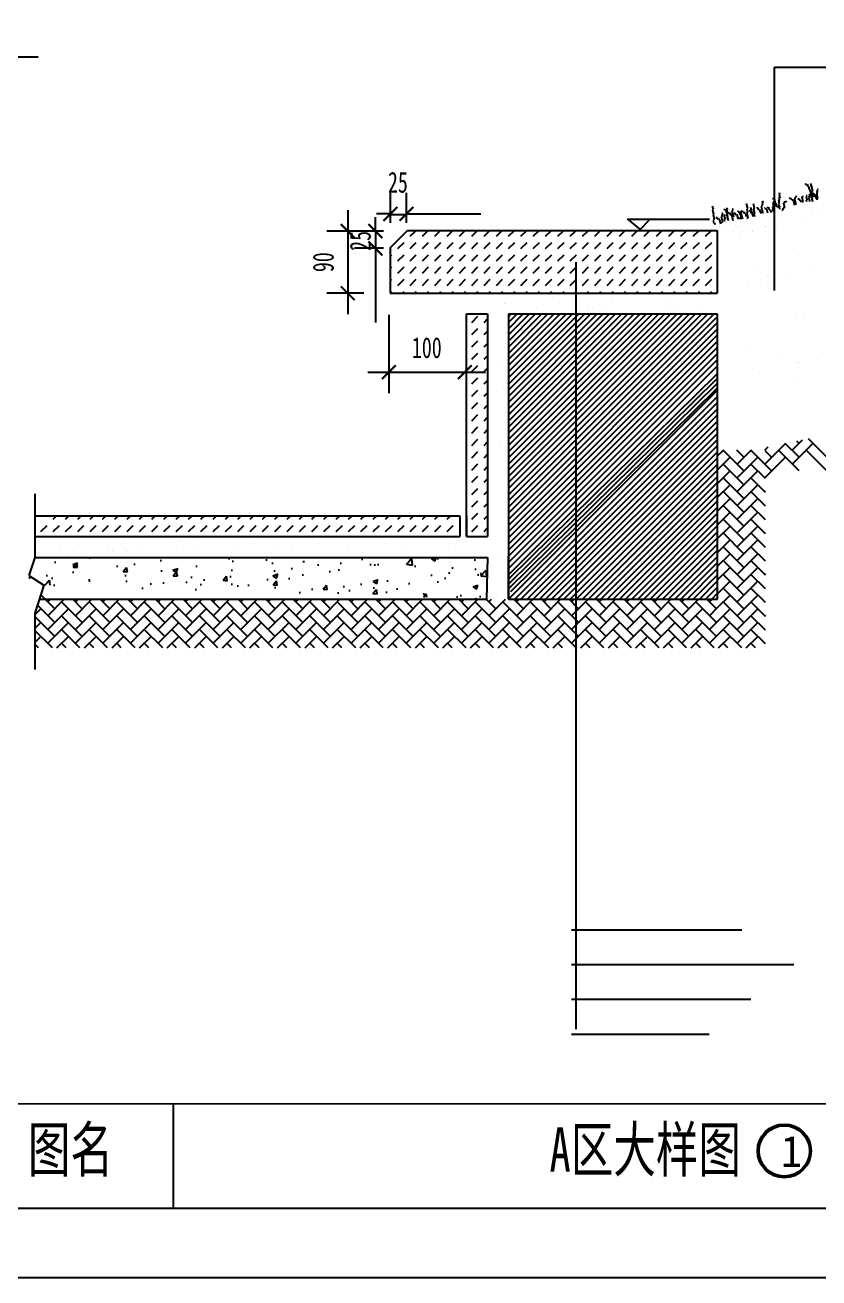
# Model space of a CAD drawing. Extents: x -1292 to 2908, y -1090 to 1828.
# Drawn here: x 720 to 1860, y -1090 to 710 of the extents above; entities that cross this region are included whole.
import ezdxf

# ---------------------------------------------------------------- set-up
doc = ezdxf.new("R2010")
doc.units = 0
doc.header["$MEASUREMENT"] = 0
doc.layers.get('0').update_dxf_attribs({"linetype": 'CONTINUOUS'})
doc.layers.get('DEFPOINTS').update_dxf_attribs({"linetype": 'CONTINUOUS'})
for name, color, linetype in [('STAIR', 140, 'CONTINUOUS'), ('TEXT', 41, 'CONTINUOUS'), ('TK', 1, 'CONTINUOUS'), ('TREE', 3, 'CONTINUOUS')]:
    doc.layers.add(name, color=color, linetype=linetype)
doc.styles.add('HZ', font='simplex.shx', dxfattribs={"width": 0.7, "bigfont": 'hztxt.shx'})
doc.styles.get("Standard").update_dxf_attribs({"font": 'simsun.ttf'})
doc.styles.add('STYLE1', font='simsun.ttf', dxfattribs={"width": 0.7})
doc.styles.add('XREF1$0$STYLE3', font='simsun.ttf', dxfattribs={"width": 0.7})
doc.dimstyles.new('STANDARD-1', dxfattribs={"dimscale": 0, "dimtxt": 450, "dimasz": 300, "dimexe": 300, "dimexo": 300, "dimgap": 200, "dimtad": 1, "dimdec": 0, "dimzin": 0, "dimtxsty": 'HZ', "dimcen": 300, "dimdle": 300, "dimclrd": 40, "dimclre": 40, "dimclrt": 41, "dimazin": 3, "dimtfac": 1, "dimtdec": 0, "dimtofl": 0, "dimtmove": 0, "dimatfit": 3, "dimtvp": 1.5, "dimtolj": 1, "dimtzin": 0})

# ---------------------------------------------------------------- blocks, each defined once
blk = doc.blocks.new('_ARCHTICK')
at = {"color": 0, "linetype": 'BYBLOCK', "const_width": 0.15}
blk.add_lwpolyline([(-0.5, -0.5), (0.5, 0.5)], dxfattribs=at)
blk = doc.blocks.new('*D0')
at = {"color": 40, "linetype": 'BYBLOCK'}
for p, q in [((1183.2, 444), (1183.2, 294.6)), ((1206.2, 414), (1153.2, 414)), ((1206.2, 324.6), (1153.2, 324.6))]:
    blk.add_line(p, q, dxfattribs=at)
at = {"layer": 'DEFPOINTS', "color": 0, "linetype": 'BYBLOCK'}
for p in [(1236.2, 414), (1183.2, 324.6), (1236.2, 324.6)]:
    blk.add_point(p, dxfattribs=at)
at = {"color": 40, "linetype": 'BYBLOCK', "xscale": 20, "yscale": 20, "zscale": 20}
for p, rotation in [((1183.2, 414), 90), ((1183.2, 324.6), 270)]:
    blk.add_blockref('_ARCHTICK', p, dxfattribs=dict(at, rotation=rotation))
at = {"color": 41, "linetype": 'BYBLOCK', "insert": (1148.2, 369.3), "char_height": 30, "attachment_point": 5, "rotation": 90, "style": 'XREF1$0$STYLE3'}
blk.add_mtext('\\A1;90', dxfattribs=at)

msp = doc.modelspace()

# ---------------------------------------------------------------- hatches: boundary and pattern name
at = {"layer": 'STAIR'}
h = msp.add_hatch(dxfattribs=at)
h.set_pattern_fill('DASH', color=256, scale=100, angle=45, style=0)
h.paths.add_polyline_path([(1243.9, 390), (1268.9, 415), (1713.9, 415), (1713.9, 325), (1243.9, 325)])
at = {"layer": 'TEXT', "linetype": 'CONTINUOUS'}
h = msp.add_hatch(dxfattribs=at)
h.set_pattern_fill('AR-CONC', color=256, scale=10, style=0)
edge = h.paths.add_edge_path()
edge.add_line((740.2, -115), (1382.5, -115))
edge.add_line((746.6, -94.7), (733.9, -135))
edge.add_line((725.3, -80.9), (746.6, -94.7))
edge.add_line((733.9, -55), (725.3, -80.9))
edge.add_line((733.9, -55), (1383.9, -55))
edge.add_line((1383.9, -55), (1382.5, -115))
at = {"layer": 'TK', "linetype": 'CONTINUOUS'}
h = msp.add_hatch(color=256, dxfattribs=at)
edge = h.paths.add_edge_path(flags=16)
edge.add_arc((1810.1, -907.6), 36.2, 0, 360)
edge = h.paths.add_edge_path()
edge.add_arc((1810.1, -907.6), 38.6, 0, 360)

# ---------------------------------------------------------------- linework, layer by layer
at = {"color": 40, "linetype": 'BYBLOCK'}
for p, q in [((1244.4, 425.8), (1244.4, 468.8)), ((1267.6, 425.8), (1267.6, 468.8)), ((1222.9, 414), (1222.9, 434)), ((1244.4, 438.8), (1224.4, 438.8)), ((1267.6, 438.8), (1374.1, 438.8)), ((1222.8, 414.6), (1222.8, 386.9)), ((1584.6, 431.8), (1603.3, 416.2)), ((1585.2, 431.2), (1702.7, 431.2)), ((1603.3, 416.2), (1615.8, 429.9)), ((1234.3, 414), (1192.9, 414)), ((1234.3, 389.2), (1192.9, 389.2)), ((1222.9, 389.2), (1222.9, 282.7)), ((1242.1, 293.6), (1242.1, 181.3)), ((1212.1, 211.3), (1381.2, 211.3))]:
    msp.add_line(p, q, dxfattribs=at)
for p, q in [((1781.9, 79.2), (1783, 80.2)), ((1781.9, 59.4), (1783, 60.5)), ((1781.9, 39.6), (1783, 40.7)), ((1781.9, 19.8), (1783, 20.9)), ((1781.9, 0), (1783, 1.1)), ((1781.9, -19.8), (1783, -18.7)), ((1329.6, -53.5), (1329.6, -53.5)), ((1781.9, -39.6), (1783, -38.5)), ((766.5, -54.4), (766.5, -54.4)), ((1359.4, -54.1), (1359.4, -54.1)), ((1363.9, -55), (1383.9, -55)), ((1781.9, -59.4), (1783, -58.3)), ((1781.9, -79.2), (1783, -78.1)), ((1385.5, -104.8), (1385.5, -104.8)), ((1781.9, -99), (1783, -97.9)), ((1781.9, -118.8), (1783, -117.7)), ((1781.9, -138.6), (1783, -137.5)), ((1781.9, -158.4), (1783, -157.3)), ((1781.9, -178.2), (1783, -177.1))]:
    msp.add_line(p, q)
msp.add_point((1222.9, 389.2), dxfattribs=at)
at = {"layer": 'DEFPOINTS', "color": 0, "linetype": 'BYBLOCK'}
for p in [(1267.6, 438.8), (1244.4, 395.8), (1264.3, 389.2), (1267.6, 395.8), (1242.1, 323.6), (1351.2, 323.6), (1351.2, 211.3)]:
    msp.add_point(p, dxfattribs=at)
at = {"layer": 'STAIR'}
for p, q in [((1361.2, 282.8), (1370, 291.7)), ((1413.9, 295), (1713.9, 295)), ((1413.9, 291.4), (1417.5, 295)), ((1413.9, 282.5), (1426.4, 295)), ((1413.9, 273.7), (1435.2, 295)), ((1413.9, 264.9), (1444, 295)), ((1413.9, 256), (1452.9, 295)), ((1413.9, 247.2), (1461.7, 295)), ((1413.9, 238.3), (1470.6, 295)), ((1413.9, 229.5), (1479.4, 295)), ((1413.9, 220.7), (1488.2, 295)), ((1413.9, 211.8), (1497.1, 295)), ((1413.9, 203), (1505.9, 295)), ((1413.9, 194.1), (1514.8, 295)), ((1413.9, 185.3), (1523.6, 295)), ((1413.9, 176.5), (1532.4, 295)), ((1413.9, 167.6), (1541.3, 295)), ((1413.9, 158.8), (1550.1, 295)), ((1413.9, 149.9), (1558.9, 295)), ((1413.9, 141.1), (1567.8, 295)), ((1413.9, 132.3), (1576.6, 295)), ((1413.9, 123.4), (1585.5, 295)), ((1413.9, 114.6), (1594.3, 295)), ((1413.9, 105.8), (1603.1, 295)), ((1413.9, 96.9), (1612, 295)), ((1413.9, 88.1), (1620.8, 295)), ((1413.9, 79.2), (1629.7, 295)), ((1413.9, 70.4), (1638.5, 295)), ((1413.9, 61.6), (1647.3, 295)), ((1413.9, 52.7), (1656.2, 295)), ((1413.9, 43.9), (1665, 295)), ((1413.9, 35), (1673.9, 295)), ((1413.9, 26.2), (1682.7, 295)), ((1413.9, 17.4), (1691.5, 295)), ((1413.9, 8.5), (1700.4, 295)), ((1413.9, -0.3), (1709.2, 295)), ((1413.9, -9.2), (1713.9, 290.8)), ((1467, 295.3), (1467, 295.3)), ((1560.5, 295.5), (1560.5, 295.5)), ((1652.5, 295.2), (1652.5, 295.2)), ((1653.9, 295.7), (1653.9, 295.7)), ((1361.2, 265.2), (1370, 274)), ((1378.9, 282.8), (1383.9, 287.9)), ((1378.9, 265.2), (1383.9, 270.2)), ((1413.9, -18), (1713.9, 282)), ((1413.9, -26.8), (1713.9, 273.2)), ((1361.2, 247.5), (1370, 256.3)), ((1369.5, 258), (1369.5, 258)), ((1378.9, 247.5), (1383.9, 252.5)), ((1413.9, -35.7), (1713.9, 264.3)), ((1413.9, -44.5), (1713.9, 255.5)), ((1361.2, 229.8), (1370, 238.6)), ((1378.9, 229.8), (1383.9, 234.9)), ((1413.9, -53.3), (1713.9, 246.7)), ((1413.9, -62.2), (1713.9, 237.8)), ((1361.2, 212.1), (1370, 221)), ((1371.5, 222.9), (1371.5, 222.9)), ((1378.9, 212.1), (1383.9, 217.2)), ((1385.2, 228.1), (1385.2, 228.1)), ((1397.9, 220), (1397.9, 220)), ((1413.9, -71), (1713.9, 229)), ((1413.9, -79.9), (1713.9, 220.1)), ((1361.2, 194.5), (1370, 203.3)), ((1378.9, 194.5), (1383.9, 199.5)), ((1413.9, -93.2), (1713.9, 202.1)), ((1415.4, -84.7), (1713.3, 208.6)), ((1361.2, 176.8), (1370, 185.6)), ((1372.8, 180.7), (1372.8, 180.7)), ((1378.9, 176.8), (1383.9, 181.8)), ((1397.2, 183.9), (1397.2, 183.9)), ((1412.1, 194.7), (1412.1, 194.7)), ((1413.9, -100.2), (1713.9, 195.1)), ((1414.1, -115), (1713.9, 184.8)), ((1417.4, -103.8), (1713.9, 188.1)), ((1357.2, 178.7), (1357.2, 178.7)), ((1361.2, 159.1), (1370, 167.9)), ((1373.4, 165.1), (1373.4, 165.1)), ((1378.9, 159.1), (1383.9, 164.1)), ((1423, -115), (1713.9, 175.9)), ((1431.8, -115), (1713.9, 167.1)), ((1361.2, 141.4), (1370, 150.3)), ((1378.9, 141.4), (1383.9, 146.5)), ((1440.6, -115), (1713.9, 158.3)), ((1449.5, -115), (1713.9, 149.4)), ((1361.2, 123.7), (1370, 132.6)), ((1378.9, 123.7), (1383.9, 128.8)), ((1458.3, -115), (1713.9, 140.6)), ((1467.1, -115), (1713.9, 131.7)), ((1361.2, 106.1), (1370, 114.9)), ((1374.2, 115.7), (1374.2, 115.7)), ((1378.9, 106.1), (1383.9, 111.1)), ((1381.4, 116.9), (1381.4, 116.9)), ((1476, -115), (1713.9, 122.9)), ((1484.8, -115), (1713.9, 114.1)), ((1783, 80.2), (1811.6, 108.9)), ((1831.4, 89.1), (1811.5, 109)), ((1821.5, 99), (1836.4, 113.9)), ((1821.5, 79.2), (1851.2, 108.9)), ((1831.4, 108.9), (1828, 112.3)), ((1871, 89.1), (1844.6, 115.5)), ((1361.2, 88.4), (1370, 97.2)), ((1375.3, 107.2), (1375.3, 107.2)), ((1378.9, 88.4), (1383.9, 93.4)), ((1384.8, 104.6), (1384.8, 104.6)), ((1493.7, -115), (1713.9, 105.2)), ((1502.5, -115), (1713.9, 96.4)), ((1713.9, 90.4), (1722.7, 99.2)), ((1752.2, 69.3), (1722.5, 99)), ((1752.2, 69.3), (1722.5, 99)), ((1752.2, 89.1), (1742.1, 99.2)), ((1742.3, 99), (1742.5, 99.2)), ((1742.3, 79.2), (1762.3, 99.2)), ((1783, 78.1), (1762.1, 99)), ((1791.8, 69.3), (1762.1, 99)), ((1781.9, 99), (1782.1, 99.2)), ((1782.1, 99.2), (1787, 104.1)), ((1791.8, 89.1), (1783, 97.9)), ((1831.4, 69.3), (1801.7, 99)), ((1871, 69.3), (1841.3, 99)), ((1361.2, 70.7), (1370, 79.5)), ((1378.9, 70.7), (1383.9, 75.8)), ((1511.3, -115), (1713.9, 87.6)), ((1520.2, -115), (1713.9, 78.7)), ((1713.9, 70.6), (1732.4, 89.1)), ((1752.2, 49.5), (1722.5, 79.2)), ((1742.3, 59.4), (1772, 89.1)), ((1783, 58.3), (1762.1, 79.2)), ((1783, 60.5), (1811.6, 89.1)), ((1361.2, 53), (1370, 61.9)), ((1378.9, 53), (1383.9, 58.1)), ((1529, -115), (1713.9, 69.9)), ((1537.9, -115), (1713.9, 61)), ((1713.9, 50.8), (1732.4, 69.3)), ((1752.2, 29.7), (1722.5, 59.4)), ((1742.3, 39.6), (1772, 69.3)), ((1783, 38.5), (1762.1, 59.4)), ((1783, 38.5), (1762.1, 59.4)), ((1361.2, 35.4), (1370, 44.2)), ((1377.2, 49.4), (1377.2, 49.4)), ((1378.9, 35.4), (1383.9, 40.4)), ((1546.7, -115), (1713.9, 52.2)), ((1555.5, -115), (1713.9, 43.4)), ((1713.9, 31), (1732.4, 49.5)), ((1752.2, 9.9), (1722.5, 39.6)), ((1742.3, 19.8), (1772, 49.5)), ((1783, 18.7), (1762.1, 39.6)), ((738.8, 19.6), (738.8, 19.6)), ((1358.3, 29.2), (1358.3, 29.2)), ((1361.2, 17.7), (1370, 26.5)), ((1378.9, 17.7), (1383.9, 22.7)), ((1412.5, 30.6), (1412.5, 30.6)), ((1564.4, -115), (1713.9, 34.5)), ((1573.2, -115), (1713.9, 25.7)), ((1713.9, 11.2), (1732.4, 29.7)), ((1752.2, -9.9), (1722.5, 19.8)), ((1742.3, 0), (1772, 29.7)), ((1783, -1.1), (1762.1, 19.8)), ((760.1, 0), (765.1, 5)), ((777.8, 0), (782.8, 5)), ((795.5, 0), (800.5, 5)), ((813.2, 0), (818.2, 5)), ((830.9, 0), (835.8, 5)), ((848.5, 0), (853.5, 5)), ((866.2, 0), (871.2, 5)), ((883.9, 0), (888.9, 5)), ((901.6, 0), (906.6, 5)), ((919.2, 0), (924.2, 5)), ((936.9, 0), (941.9, 5)), ((954.6, 0), (959.6, 5)), ((972.3, 0), (977.3, 5)), ((989.9, 0), (994.9, 5)), ((1007.6, 0), (1012.6, 5)), ((1025.3, 0), (1030.3, 5)), ((1043, 0), (1048, 5)), ((1060.7, 0), (1065.7, 5)), ((1078.3, 0), (1083.3, 5)), ((1096, 0), (1101, 5)), ((1113.7, 0), (1118.7, 5)), ((1131.4, 0), (1136.4, 5)), ((1149, 0), (1154, 5)), ((1166.7, 0), (1171.7, 5)), ((1184.4, 0), (1189.4, 5)), ((1202.1, 0), (1207.1, 5)), ((1219.8, 0), (1224.8, 5)), ((1237.4, 0), (1242.4, 5)), ((1255.1, 0), (1260.1, 5)), ((1272.8, 0), (1277.8, 5)), ((1290.5, 0), (1295.5, 5)), ((1308.1, 0), (1313.1, 5)), ((1325.8, 0), (1330.8, 5)), ((1343.5, 0), (1343.9, 0.4)), ((1353.9, 5), (1353.9, -25)), ((1361.2, 0), (1370, 8.8)), ((1364.5, 2.5), (1364.5, 2.5)), ((1378.9, 0), (1383.9, 5)), ((1383.9, 5), (1383.9, -25)), ((1582.1, -115), (1713.9, 16.8)), ((1590.9, -115), (1713.9, 8)), ((1713.9, -8.6), (1732.4, 9.9)), ((1752.2, -29.7), (1722.5, 0)), ((1742.3, -19.8), (1772, 9.9)), ((1783, -20.9), (1762.1, 0)), ((742.5, -17.7), (751.3, -8.8)), ((760.1, -17.7), (769, -8.8)), ((777.8, -17.7), (786.7, -8.8)), ((795.5, -17.7), (804.3, -8.8)), ((813.2, -17.7), (822, -8.8)), ((828, -16.5), (828, -16.5)), ((830.9, -17.7), (839.7, -8.8)), ((848.5, -17.7), (857.4, -8.8)), ((866.2, -17.7), (875, -8.8)), ((883.9, -17.7), (892.7, -8.8)), ((901.6, -17.7), (910.4, -8.8)), ((906.5, -15.5), (906.5, -15.5)), ((919.2, -17.7), (928.1, -8.8)), ((936.9, -17.7), (945.8, -8.8)), ((954.6, -17.7), (963.4, -8.8)), ((972.3, -17.7), (981.1, -8.8)), ((989.9, -17.7), (998.8, -8.8)), ((1007.6, -17.7), (1016.5, -8.8)), ((1025.3, -17.7), (1034.1, -8.8)), ((1043, -17.7), (1051.8, -8.8)), ((1060.7, -17.7), (1069.5, -8.8)), ((1078.3, -17.7), (1087.2, -8.8)), ((1096, -17.7), (1104.9, -8.8)), ((1113.7, -17.7), (1122.5, -8.8)), ((1131.4, -17.7), (1140.2, -8.8)), ((1149, -17.7), (1157.9, -8.8)), ((1166.7, -17.7), (1175.6, -8.8)), ((1184.4, -17.7), (1193.2, -8.8)), ((1202.1, -17.7), (1210.9, -8.8)), ((1219.8, -17.7), (1228.6, -8.8)), ((1237.4, -17.7), (1246.3, -8.8)), ((1255.1, -17.7), (1264, -8.8)), ((1272.8, -17.7), (1281.6, -8.8)), ((1290.5, -17.7), (1299.3, -8.8)), ((1308.1, -17.7), (1317, -8.8)), ((1325.8, -17.7), (1334.7, -8.8)), ((1361.2, -17.7), (1370, -8.8)), ((1377.1, -5.5), (1377.1, -5.5)), ((1378.9, -17.7), (1383.9, -12.6)), ((1599.7, -115), (1713.9, -0.8)), ((1608.6, -115), (1713.9, -9.7)), ((1713.9, -28.4), (1732.4, -9.9)), ((1742.3, -39.6), (1772, -9.9)), ((768.7, -35.7), (768.7, -35.7)), ((862.1, -35.5), (862.1, -35.5)), ((928, -33.2), (928, -33.2)), ((943.6, -31.1), (943.6, -31.1)), ((955.5, -35.4), (955.5, -35.4)), ((968, -27.9), (968, -27.9)), ((1049, -35.2), (1049, -35.2)), ((1142.4, -35), (1142.4, -35)), ((1235.8, -34.9), (1235.8, -34.9)), ((1329.2, -34.7), (1329.2, -34.7)), ((1414.2, -22.1), (1414.2, -22.1)), ((1617.4, -115), (1713.9, -18.5)), ((1626.2, -115), (1713.9, -27.3)), ((1713.9, -48.2), (1732.4, -29.7)), ((1752.2, -49.5), (1722.5, -19.8)), ((1742.3, -59.4), (1772, -29.7)), ((1783, -40.7), (1762.1, -19.8)), ((782.1, -52.4), (782.1, -52.4)), ((789.3, -46.1), (789.3, -46.1)), ((806.5, -49.2), (806.5, -49.2)), ((840.3, -41.1), (840.3, -41.1)), ((845.9, -46.1), (845.9, -46.1)), ((847.2, -43.8), (847.2, -43.8)), ((862.9, -41.8), (862.9, -41.8)), ((866.1, -46.5), (866.1, -46.5)), ((887.2, -38.5), (887.2, -38.5)), ((947.1, -43.6), (947.1, -43.6)), ((962.2, -43.7), (962.2, -43.7)), ((1025.6, -42.6), (1025.6, -42.6)), ((1082.2, -44.7), (1082.2, -44.7)), ((1087.7, -49.8), (1087.7, -49.8)), ((1102.3, -43), (1102.3, -43)), ((1635.1, -115), (1713.9, -36.2)), ((1643.9, -115), (1713.9, -45)), ((1652.8, -115), (1713.9, -53.9)), ((1713.9, -68), (1732.4, -49.5)), ((1752.2, -69.3), (1722.5, -39.6)), ((1742.3, -79.2), (1772, -49.5)), ((1783, -60.5), (1762.1, -39.6)), ((1661.6, -115), (1713.9, -62.7)), ((1670.4, -115), (1713.9, -71.5)), ((1713.9, -87.8), (1732.4, -69.3)), ((1752.2, -89.1), (1722.5, -59.4)), ((1742.3, -99), (1772, -69.3)), ((1783, -80.2), (1762.1, -59.4)), ((1679.3, -115), (1713.9, -80.4)), ((1688.1, -115), (1713.9, -89.2)), ((1713.9, -107.6), (1732.4, -89.1)), ((1752.2, -108.9), (1722.5, -79.2)), ((1742.3, -118.8), (1772, -89.1)), ((1783, -100), (1762.1, -79.2)), ((1697, -115), (1713.9, -98.1)), ((1705.8, -115), (1713.9, -106.9)), ((1752.2, -128.7), (1722.5, -99)), ((1783, -119.8), (1762.1, -99)), ((762.3, -148.5), (737.5, -123.7)), ((762.3, -128.7), (742.2, -108.6)), ((752.4, -138.6), (775.9, -115)), ((801.9, -148.5), (772.2, -118.8)), ((801.9, -128.7), (788.2, -115)), ((792, -138.6), (815.5, -115)), ((841.5, -148.5), (811.8, -118.8)), ((841.5, -128.7), (827.8, -115)), ((831.6, -138.6), (855.1, -115)), ((881.1, -148.5), (851.4, -118.8)), ((881.1, -128.7), (867.4, -115)), ((871.2, -138.6), (894.7, -115)), ((920.7, -148.5), (891, -118.8)), ((920.7, -128.7), (907, -115)), ((910.8, -138.6), (934.3, -115)), ((960.3, -148.5), (930.6, -118.8)), ((960.3, -128.7), (946.6, -115)), ((950.4, -138.6), (973.9, -115)), ((999.8, -148.5), (970.2, -118.8)), ((999.8, -128.7), (986.2, -115)), ((989.9, -138.6), (1013.5, -115)), ((1039.4, -148.5), (1009.7, -118.8)), ((1039.4, -128.7), (1025.8, -115)), ((1029.5, -138.6), (1053.1, -115)), ((1079, -148.5), (1049.3, -118.8)), ((1079, -128.7), (1065.4, -115)), ((1069.1, -138.6), (1092.7, -115)), ((1118.6, -148.5), (1088.9, -118.8)), ((1118.6, -128.7), (1105, -115)), ((1108.7, -138.6), (1132.3, -115)), ((1158.2, -148.5), (1128.5, -118.8)), ((1158.2, -128.7), (1144.6, -115)), ((1148.3, -138.6), (1171.9, -115)), ((1197.8, -148.5), (1168.1, -118.8)), ((1197.8, -128.7), (1184.2, -115)), ((1187.9, -138.6), (1211.5, -115)), ((1237.4, -148.5), (1207.7, -118.8)), ((1237.4, -128.7), (1223.7, -115)), ((1227.5, -118.8), (1231.3, -115)), ((1227.5, -138.6), (1251.1, -115)), ((1277, -148.5), (1247.3, -118.8)), ((1277, -128.7), (1263.3, -115)), ((1267.1, -118.8), (1270.9, -115)), ((1267.1, -138.6), (1290.7, -115)), ((1316.6, -148.5), (1286.9, -118.8)), ((1316.6, -128.7), (1302.9, -115)), ((1306.7, -118.8), (1310.5, -115)), ((1306.7, -138.6), (1330.3, -115)), ((1356.2, -148.5), (1326.5, -118.8)), ((1356.2, -128.7), (1342.5, -115)), ((1346.3, -118.8), (1350.1, -115)), ((1346.3, -138.6), (1369.9, -115)), ((1395.8, -148.5), (1366.1, -118.8)), ((1395.8, -128.7), (1382.1, -115)), ((1385.9, -118.8), (1389.7, -115)), ((1385.9, -138.6), (1409.5, -115)), ((1435.4, -148.5), (1405.7, -118.8)), ((1435.4, -128.7), (1421.7, -115)), ((1425.5, -118.8), (1429.3, -115)), ((1425.5, -138.6), (1449.1, -115)), ((1475, -148.5), (1445.3, -118.8)), ((1475, -128.7), (1461.3, -115)), ((1465.1, -118.8), (1468.9, -115)), ((1465.1, -138.6), (1488.7, -115)), ((1514.6, -148.5), (1484.9, -118.8)), ((1514.6, -128.7), (1500.9, -115)), ((1504.7, -118.8), (1508.5, -115)), ((1504.7, -138.6), (1528.3, -115)), ((1554.2, -148.5), (1524.5, -118.8)), ((1554.2, -128.7), (1540.5, -115)), ((1544.3, -118.8), (1548.1, -115)), ((1544.3, -138.6), (1567.9, -115)), ((1593.8, -148.5), (1564.1, -118.8)), ((1593.8, -128.7), (1580.1, -115)), ((1583.9, -118.8), (1587.7, -115)), ((1583.9, -138.6), (1607.5, -115)), ((1633.4, -148.5), (1603.7, -118.8)), ((1633.4, -128.7), (1619.7, -115)), ((1623.5, -118.8), (1627.3, -115)), ((1623.5, -138.6), (1647.1, -115)), ((1673, -148.5), (1643.3, -118.8)), ((1673, -128.7), (1659.3, -115)), ((1663.1, -118.8), (1666.9, -115)), ((1663.1, -138.6), (1686.7, -115)), ((1712.6, -148.5), (1682.9, -118.8)), ((1712.6, -128.7), (1698.9, -115)), ((1702.7, -118.8), (1706.5, -115)), ((1714.3, -127), (1732.4, -108.9)), ((1752.2, -148.5), (1722.5, -118.8)), ((1742.3, -138.6), (1772, -108.9)), ((1783, -139.6), (1762.1, -118.8)), ((733.9, -137.3), (742.5, -128.7)), ((762.3, -168.3), (733.9, -139.9)), ((752.4, -158.4), (782.1, -128.7)), ((801.9, -168.3), (772.2, -138.6)), ((792, -158.4), (821.7, -128.7)), ((841.5, -168.3), (811.8, -138.6)), ((831.6, -158.4), (861.3, -128.7)), ((881.1, -168.3), (851.4, -138.6)), ((871.2, -158.4), (900.9, -128.7)), ((920.7, -168.3), (891, -138.6)), ((910.8, -158.4), (940.5, -128.7)), ((960.3, -168.3), (930.6, -138.6)), ((950.4, -158.4), (980, -128.7)), ((999.8, -168.3), (970.2, -138.6)), ((989.9, -158.4), (1019.6, -128.7)), ((1039.4, -168.3), (1009.7, -138.6)), ((1029.5, -158.4), (1059.2, -128.7)), ((1079, -168.3), (1049.3, -138.6)), ((1069.1, -158.4), (1098.8, -128.7)), ((1118.6, -168.3), (1088.9, -138.6)), ((1108.7, -158.4), (1138.4, -128.7)), ((1158.2, -168.3), (1128.5, -138.6)), ((1148.3, -158.4), (1178, -128.7)), ((1197.8, -168.3), (1168.1, -138.6)), ((1187.9, -158.4), (1217.6, -128.7)), ((1237.4, -168.3), (1207.7, -138.6)), ((1227.5, -158.4), (1257.2, -128.7)), ((1277, -168.3), (1247.3, -138.6)), ((1267.1, -158.4), (1296.8, -128.7)), ((1316.6, -168.3), (1286.9, -138.6)), ((1306.7, -158.4), (1336.4, -128.7)), ((1356.2, -168.3), (1326.5, -138.6)), ((1346.3, -158.4), (1376, -128.7)), ((1395.8, -168.3), (1366.1, -138.6)), ((1385.9, -158.4), (1415.6, -128.7)), ((1435.4, -168.3), (1405.7, -138.6)), ((1425.5, -158.4), (1455.2, -128.7)), ((1475, -168.3), (1445.3, -138.6)), ((1465.1, -158.4), (1494.8, -128.7)), ((1514.6, -168.3), (1484.9, -138.6)), ((1504.7, -158.4), (1534.4, -128.7)), ((1554.2, -168.3), (1524.5, -138.6)), ((1544.3, -158.4), (1574, -128.7)), ((1593.8, -168.3), (1564.1, -138.6)), ((1583.9, -158.4), (1613.6, -128.7)), ((1633.4, -168.3), (1603.7, -138.6)), ((1623.5, -158.4), (1653.2, -128.7)), ((1673, -168.3), (1643.3, -138.6)), ((1663.1, -158.4), (1692.8, -128.7)), ((1712.6, -168.3), (1682.9, -138.6)), ((1702.7, -138.6), (1714.3, -127)), ((1702.7, -158.4), (1732.4, -128.7)), ((1752.2, -168.3), (1722.5, -138.6)), ((1742.3, -158.4), (1772, -128.7)), ((1783, -159.4), (1762.1, -138.6)), ((733.9, -157.1), (742.5, -148.5)), ((759, -184.9), (733.9, -159.7)), ((752.4, -178.2), (782.1, -148.5)), ((798.6, -184.9), (772.2, -158.4)), ((792, -178.2), (821.7, -148.5)), ((838.2, -184.9), (811.8, -158.4)), ((831.6, -178.2), (861.3, -148.5)), ((877.8, -184.9), (851.4, -158.4)), ((871.2, -178.2), (900.9, -148.5)), ((917.4, -184.9), (891, -158.4)), ((910.8, -178.2), (940.5, -148.5)), ((957, -184.9), (930.6, -158.4)), ((950.4, -178.2), (980, -148.5)), ((996.6, -184.9), (970.2, -158.4)), ((989.9, -178.2), (1019.6, -148.5)), ((1036.2, -184.9), (1009.7, -158.4)), ((1029.5, -178.2), (1059.2, -148.5)), ((1075.8, -184.9), (1049.3, -158.4)), ((1069.1, -178.2), (1098.8, -148.5)), ((1115.4, -184.9), (1088.9, -158.4)), ((1108.7, -178.2), (1138.4, -148.5)), ((1155, -184.9), (1128.5, -158.4)), ((1148.3, -178.2), (1178, -148.5)), ((1194.6, -184.9), (1168.1, -158.4)), ((1187.9, -178.2), (1217.6, -148.5)), ((1234.2, -184.9), (1207.7, -158.4)), ((1227.5, -178.2), (1257.2, -148.5)), ((1273.8, -184.9), (1247.3, -158.4)), ((1267.1, -178.2), (1296.8, -148.5)), ((1313.4, -184.9), (1286.9, -158.4)), ((1306.7, -178.2), (1336.4, -148.5)), ((1353, -184.9), (1326.5, -158.4)), ((1346.3, -178.2), (1376, -148.5)), ((1392.6, -184.9), (1366.1, -158.4)), ((1385.9, -178.2), (1415.6, -148.5)), ((1432.2, -184.9), (1405.7, -158.4)), ((1425.5, -178.2), (1455.2, -148.5)), ((1471.8, -184.9), (1445.3, -158.4)), ((1465.1, -178.2), (1494.8, -148.5)), ((1511.4, -184.9), (1484.9, -158.4)), ((1504.7, -178.2), (1534.4, -148.5)), ((1551, -184.9), (1524.5, -158.4)), ((1544.3, -178.2), (1574, -148.5)), ((1590.6, -184.9), (1564.1, -158.4)), ((1583.9, -178.2), (1613.6, -148.5)), ((1630.2, -184.9), (1603.7, -158.4)), ((1623.5, -178.2), (1653.2, -148.5)), ((1669.8, -184.9), (1643.3, -158.4)), ((1663.1, -178.2), (1692.8, -148.5)), ((1709.4, -184.9), (1682.9, -158.4)), ((1702.7, -158.4), (1714.6, -146.5)), ((1702.7, -178.2), (1732.4, -148.5)), ((1749, -184.9), (1722.5, -158.4)), ((1742.3, -178.2), (1772, -148.5)), ((1783, -179.2), (1762.1, -158.4)), ((733.9, -176.9), (742.5, -168.3)), ((739.2, -184.9), (733.9, -179.5)), ((765.5, -184.9), (782.1, -168.3)), ((778.8, -184.9), (772.2, -178.2)), ((805.1, -184.9), (821.7, -168.3)), ((818.4, -184.9), (811.8, -178.2)), ((844.7, -184.9), (861.3, -168.3)), ((858, -184.9), (851.4, -178.2)), ((884.3, -184.9), (900.9, -168.3)), ((897.6, -184.9), (891, -178.2)), ((923.9, -184.9), (940.5, -168.3)), ((937.2, -184.9), (930.6, -178.2)), ((963.5, -184.9), (980, -168.3)), ((976.8, -184.9), (970.2, -178.2)), ((1003.1, -184.9), (1019.6, -168.3)), ((1016.4, -184.9), (1009.7, -178.2)), ((1042.7, -184.9), (1059.2, -168.3)), ((1056, -184.9), (1049.3, -178.2)), ((1082.3, -184.9), (1098.8, -168.3)), ((1095.6, -184.9), (1088.9, -178.2)), ((1121.9, -184.9), (1138.4, -168.3)), ((1135.2, -184.9), (1128.5, -178.2)), ((1161.5, -184.9), (1178, -168.3)), ((1174.8, -184.9), (1168.1, -178.2)), ((1201.1, -184.9), (1217.6, -168.3)), ((1214.4, -184.9), (1207.7, -178.2)), ((1240.7, -184.9), (1257.2, -168.3)), ((1254, -184.9), (1247.3, -178.2)), ((1280.3, -184.9), (1296.8, -168.3)), ((1293.6, -184.9), (1286.9, -178.2)), ((1319.9, -184.9), (1336.4, -168.3)), ((1333.2, -184.9), (1326.5, -178.2)), ((1359.5, -184.9), (1376, -168.3)), ((1372.8, -184.9), (1366.1, -178.2)), ((1399.1, -184.9), (1415.6, -168.3)), ((1412.4, -184.9), (1405.7, -178.2)), ((1438.7, -184.9), (1455.2, -168.3)), ((1452, -184.9), (1445.3, -178.2)), ((1478.3, -184.9), (1494.8, -168.3)), ((1491.6, -184.9), (1484.9, -178.2)), ((1517.9, -184.9), (1534.4, -168.3)), ((1531.2, -184.9), (1524.5, -178.2)), ((1557.5, -184.9), (1574, -168.3)), ((1570.8, -184.9), (1564.1, -178.2)), ((1597.1, -184.9), (1613.6, -168.3)), ((1610.4, -184.9), (1603.7, -178.2)), ((1636.6, -184.9), (1653.2, -168.3)), ((1650, -184.9), (1643.3, -178.2)), ((1676.2, -184.9), (1692.8, -168.3)), ((1676.2, -184.9), (1692.8, -168.3)), ((1689.6, -184.9), (1682.9, -178.2)), ((1715.8, -184.9), (1732.4, -168.3)), ((1729.2, -184.9), (1722.5, -178.2)), ((1755.4, -184.9), (1772, -168.3)), ((1768.8, -184.9), (1762.1, -178.2))]:
    msp.add_line(p, q, dxfattribs=at)
at = {"layer": 'TEXT', "linetype": 'CONTINUOUS'}
for p, q in [((481.3, 664.1), (738.4, 664.1)), ((1795.8, 328.5), (1795.8, 649.7)), ((1795.8, 649.7), (2068.8, 649.7)), ((1266.5, 437.3), (1245.5, 437.3)), ((1243.9, 390), (1268.9, 415)), ((1268.9, 415), (1713.9, 415)), ((1713.9, 415), (1713.9, 325)), ((1243.9, 390), (1243.9, 325)), ((1510.5, 369.4), (1510.5, -732.9)), ((1243.9, 325), (1713.9, 325)), ((1353.9, 295), (1383.9, 295)), ((1353.9, -25), (1353.9, 295)), ((1383.9, 295), (1383.9, -25)), ((1413.9, 295), (1413.9, -115)), ((1713.9, 295), (1713.9, -115)), ((733.9, 36.6), (733.9, -55)), ((733.9, 5), (1343.9, 5)), ((1343.9, 5), (1343.9, -25)), ((1343.5, -17.7), (1343.9, -17.3)), ((733.9, -25), (1343.9, -25)), ((1353.9, -25), (1383.9, -25)), ((1413.9, -115), (1413.9, -53.3)), ((733.9, -55), (725.3, -80.9)), ((733.9, -55), (1383.9, -55)), ((1383.9, -55), (1382.5, -115)), ((725.3, -80.9), (746.6, -94.7)), ((746.6, -94.7), (733.9, -135)), ((740.2, -115), (1382.5, -115)), ((752.4, -118.8), (756.2, -115)), ((792, -118.8), (795.7, -115)), ((831.6, -118.8), (835.3, -115)), ((871.2, -118.8), (874.9, -115)), ((910.8, -118.8), (914.5, -115)), ((950.4, -118.8), (954.1, -115)), ((989.9, -118.8), (993.7, -115)), ((1029.5, -118.8), (1033.3, -115)), ((1069.1, -118.8), (1072.9, -115)), ((1108.7, -118.8), (1112.5, -115)), ((1148.3, -118.8), (1152.1, -115)), ((1187.9, -118.8), (1191.7, -115)), ((1413.9, -115), (1714.1, -115)), ((733.9, -135), (733.9, -215.7)), ((1504.5, -589.8), (1749.1, -589.8)), ((1504.5, -639.8), (1824, -639.8)), ((1504.7, -689.8), (1761.8, -689.8)), ((1504.7, -739.8), (1702.4, -739.8))]:
    msp.add_line(p, q, dxfattribs=at)
at = {"layer": 'TK', "linetype": 'CONTINUOUS'}
for p, q in [((932.9, -990.1), (932.9, -840.1)), ((2807.9, -990.1), (-1042.1, -990.1)), ((2907.9, -1090.1), (-1292.1, -1090.1))]:
    msp.add_line(p, q, dxfattribs=at)
at = {"layer": 'TK', "linetype": 'CONTINUOUS', "const_width": 2.5}
for points in [[(-1042.1, 1759.9), (-1042.1, -990.1), (2807.9, -990.1), (2807.9, 1759.9), (-1042.1, 1759.9)], [(-1042.1, -840.1), (2807.9, -840.1)]]:
    msp.add_lwpolyline(points, dxfattribs=at)
at = {"layer": 'TK', "linetype": 'CONTINUOUS'}
for radius in [38.6, 36.2]:
    msp.add_circle((1810.1, -907.6), radius, dxfattribs=at)
at = {"layer": 'TREE', "linetype": 'CONTINUOUS'}
for p, q in [((1802.9, 469.2), (1803.4, 466.8)), ((1840.3, 482.4), (1840.7, 480.8)), ((1840.7, 480.8), (1843.1, 481.4)), ((1843.1, 481.4), (1843.9, 478.1)), ((1843.9, 478.1), (1844.7, 478.3)), ((1844.7, 478.3), (1845.8, 473.5)), ((1845.8, 473.5), (1846.6, 473.7)), ((1846.6, 473.7), (1850.7, 456.7)), ((1847.9, 482.5), (1850.5, 472)), ((1850, 470.2), (1849.2, 470)), ((1849.2, 470), (1850, 466.8)), ((1850.5, 472), (1849.6, 471.8)), ((1849.6, 471.8), (1850, 470.2)), ((1850.4, 468.6), (1851.2, 468.8)), ((1851.2, 468.8), (1851.4, 468)), ((1851.4, 468), (1852.2, 468.2)), ((1852.2, 468.2), (1852.6, 466.6)), ((1857.1, 469.3), (1857.9, 469.5)), ((1857.5, 467.7), (1857.1, 469.3)), ((1857.3, 471.9), (1858.1, 472.1)), ((1857.9, 469.5), (1857.3, 471.9)), ((1857.7, 473.8), (1858.5, 474)), ((1858.1, 472.1), (1857.7, 473.8)), ((1858.5, 474), (1858.4, 474.8)), ((1755.3, 453.6), (1757, 446.3)), ((1765.6, 453.4), (1766.9, 447.8)), ((1778.2, 450.5), (1777.4, 450.3)), ((1777.4, 450.3), (1777.6, 449.5)), ((1778.7, 452.3), (1777.9, 452.1)), ((1777.9, 452.1), (1778.2, 450.5)), ((1778.3, 457.3), (1779.1, 454.1)), ((1779.1, 454.1), (1778.3, 453.9)), ((1778.3, 453.9), (1778.7, 452.3)), ((1792.9, 460.8), (1793.7, 461)), ((1794.2, 455.2), (1793.4, 455)), ((1793.4, 455), (1794.4, 450.9)), ((1794.4, 450.9), (1793.6, 450.7)), ((1793.6, 450.7), (1794, 449.1)), ((1793.7, 461), (1793.9, 460.2)), ((1793.9, 460.2), (1795.5, 460.6)), ((1795.5, 460.6), (1797, 454.1)), ((1797, 454.1), (1797.9, 454.3)), ((1797.9, 454.3), (1799, 449.5)), ((1802.5, 452.9), (1801.7, 452.7)), ((1801.7, 452.7), (1802.3, 450.3)), ((1802.7, 458.9), (1801.9, 458.7)), ((1801.9, 458.7), (1802.7, 455.5)), ((1802.7, 455.5), (1801.9, 455.3)), ((1801.9, 455.3), (1802.5, 452.9)), ((1803.8, 461.7), (1802.2, 461.3)), ((1802.2, 461.3), (1802.7, 458.9)), ((1802.3, 450.3), (1803.1, 450.4)), ((1803.4, 466.8), (1802.6, 466.6)), ((1802.6, 466.6), (1803.8, 461.7)), ((1803.1, 450.4), (1803.4, 448.8)), ((1810.6, 454.8), (1809, 454.4)), ((1809, 454.4), (1810.5, 448)), ((1813.6, 456.4), (1810.4, 455.6)), ((1810.4, 455.6), (1810.6, 454.8)), ((1817, 461.5), (1818.7, 461.9)), ((1818.7, 461.9), (1819, 460.2)), ((1819, 460.2), (1819.9, 460.4)), ((1819.9, 460.4), (1820, 459.6)), ((1820, 459.6), (1820.9, 459.8)), ((1820.9, 459.8), (1821.1, 459)), ((1821.1, 459), (1821.9, 459.2)), ((1821.9, 459.2), (1822.2, 457.6)), ((1822.2, 457.6), (1823.1, 457.8)), ((1823.1, 457.8), (1824.6, 451.3)), ((1825.1, 460), (1825.9, 460.2)), ((1827, 451.9), (1825.1, 460)), ((1825.5, 461.8), (1826.3, 462)), ((1825.9, 460.2), (1825.5, 461.8)), ((1826.1, 462.8), (1826.9, 463)), ((1826.3, 462), (1826.1, 462.8)), ((1826.8, 463.8), (1827.6, 464)), ((1826.9, 463), (1826.8, 463.8)), ((1827.6, 464), (1827.4, 464.8)), ((1829.3, 460.1), (1831, 460.5)), ((1831, 460.5), (1831.1, 459.7)), ((1831.1, 459.7), (1832, 459.9)), ((1832, 459.9), (1832.5, 457.5)), ((1832.5, 457.5), (1833.3, 457.7)), ((1833.3, 457.7), (1833.5, 456.9)), ((1833.5, 456.9), (1834.3, 457.1)), ((1834.3, 457.1), (1834.7, 455.4)), ((1835.6, 462.5), (1836.4, 462.7)), ((1837.2, 456), (1835.6, 462.5)), ((1836.2, 463.5), (1837, 463.7)), ((1836.4, 462.7), (1836.2, 463.5)), ((1836.4, 455.8), (1837.2, 456)), ((1837, 463.7), (1836.9, 464.5)), ((1842.1, 464), (1841.3, 463.8)), ((1841.3, 463.8), (1842.4, 459)), ((1842.4, 459), (1841.6, 458.8)), ((1841.6, 458.8), (1842.2, 456.4)), ((1842.7, 465), (1841.9, 464.8)), ((1841.9, 464.8), (1842.1, 464)), ((1845.5, 460.6), (1844.7, 460.4)), ((1844.7, 460.4), (1844.9, 459.6)), ((1844.9, 459.6), (1845.7, 459.8)), ((1846.1, 465), (1845.3, 464.8)), ((1845.3, 464.8), (1846.1, 461.6)), ((1846.1, 461.6), (1845.3, 461.4)), ((1845.3, 461.4), (1845.5, 460.6)), ((1845.7, 459.8), (1846.5, 456.5)), ((1846.8, 466), (1845.9, 465.8)), ((1845.9, 465.8), (1846.1, 465)), ((1846.6, 466.8), (1846.8, 466)), ((1850, 466.8), (1850.8, 467)), ((1850.6, 453.7), (1850.6, 453.7)), ((1850.8, 467), (1851.8, 462.9)), ((1852.6, 466.6), (1853.4, 466.7)), ((1853.4, 466.7), (1853.6, 465.9)), ((1853.6, 465.9), (1854.4, 466.1)), ((1854.4, 466.1), (1855.6, 461.3)), ((1855.6, 461.3), (1856.4, 461.5)), ((1856.4, 461.5), (1857, 459.1)), ((1856.7, 467.5), (1857.5, 467.7)), ((1858.4, 460.2), (1856.7, 467.5)), ((1706.6, 449.6), (1707.8, 444.8)), ((1707.8, 444.8), (1706.9, 444.6)), ((1706.9, 444.6), (1708.5, 438.1)), ((1708.5, 438.1), (1707.7, 437.9)), ((1707.7, 437.9), (1709.2, 431.4)), ((1712.1, 433.8), (1712.9, 434)), ((1712.9, 434), (1713.5, 431.6)), ((1713.5, 431.6), (1715.9, 432.2)), ((1715.9, 432.2), (1716.3, 430.6)), ((1720.4, 435), (1719.6, 434.8)), ((1719.6, 434.8), (1721.3, 427.5)), ((1721, 436), (1720.2, 435.8)), ((1720.2, 435.8), (1720.4, 435)), ((1721.4, 437.8), (1720.6, 437.6)), ((1720.6, 437.6), (1721, 436)), ((1721.8, 439.6), (1721, 439.4)), ((1721, 439.4), (1721.4, 437.8)), ((1723.1, 445), (1724.7, 445.4)), ((1724.4, 435.9), (1723.6, 435.7)), ((1723.6, 435.7), (1724.6, 431.7)), ((1723.8, 438.4), (1724.4, 435.9)), ((1724.7, 445.4), (1725.1, 443.8)), ((1725.1, 443.8), (1725.9, 444)), ((1725.9, 444), (1726.5, 441.5)), ((1726.5, 441.5), (1727.3, 441.7)), ((1727.3, 441.7), (1727.7, 440.1)), ((1727.5, 444.4), (1728.3, 444.6)), ((1728.3, 441.1), (1727.5, 444.4)), ((1727.5, 440.9), (1728.3, 441.1)), ((1729.2, 433.7), (1727.5, 440.9)), ((1728.3, 437.7), (1727.5, 437.5)), ((1727.5, 437.5), (1729.4, 429.4)), ((1727.7, 440.1), (1728.5, 440.3)), ((1727.8, 447), (1728.6, 447.2)), ((1728.3, 444.6), (1727.8, 447)), ((1728.7, 439.5), (1727.9, 439.3)), ((1727.9, 439.3), (1728.3, 437.7)), ((1728.4, 433.5), (1729.2, 433.7)), ((1729, 431), (1728.4, 433.5)), ((1728.5, 440.3), (1728.7, 439.5)), ((1729.9, 441.5), (1730.3, 439.9)), ((1730.3, 439.9), (1731.9, 440.3)), ((1731.9, 440.3), (1732.7, 437.1)), ((1732.7, 437.1), (1733.5, 437.2)), ((1733.5, 437.2), (1733.7, 436.4)), ((1733.7, 436.4), (1734.5, 436.6)), ((1734.5, 436.6), (1736.2, 429.4)), ((1735.6, 442.9), (1734.8, 442.7)), ((1734.8, 442.7), (1736.9, 433.8)), ((1736, 444.7), (1735.2, 444.5)), ((1735.2, 444.5), (1735.6, 442.9)), ((1736.6, 445.7), (1735.8, 445.5)), ((1735.8, 445.5), (1736, 444.7)), ((1738, 440), (1738.8, 440.2)), ((1738.8, 440.2), (1739.4, 437.8)), ((1739.4, 437.8), (1741.8, 438.4)), ((1741.8, 438.4), (1743.3, 431.9)), ((1743.2, 443), (1743.4, 442.2)), ((1743.3, 431.9), (1749.8, 433.5)), ((1743.4, 442.2), (1744.3, 442.4)), ((1744.3, 442.4), (1744.6, 440.8)), ((1744.6, 440.8), (1745.4, 441)), ((1745.4, 441), (1746.2, 437.7)), ((1746.2, 437.7), (1747, 437.9)), ((1747, 437.9), (1748.2, 433.1)), ((1748.2, 433.1), (1747.4, 432.9)), ((1747.4, 432.9), (1747.8, 431.3)), ((1747.7, 442.3), (1748.5, 442.5)), ((1750.2, 431.8), (1747.7, 442.3)), ((1748.5, 442.5), (1748.3, 443.3)), ((1748.5, 442.5), (1750.1, 442.9)), ((1749.8, 433.5), (1750.2, 431.8)), ((1750.1, 442.9), (1750.5, 441.3)), ((1750.5, 441.3), (1752.1, 441.7)), ((1752.1, 441.7), (1752.7, 439.3)), ((1752.7, 439.3), (1754.3, 439.7)), ((1754.3, 439.7), (1755.5, 434.8)), ((1756.9, 439.4), (1756.1, 439.2)), ((1756.1, 439.2), (1757.7, 432.8)), ((1757, 446.3), (1756.2, 446.1)), ((1756.2, 446.1), (1757.4, 441.2)), ((1757.4, 441.2), (1756.5, 441)), ((1756.5, 441), (1756.9, 439.4)), ((1757.7, 432.8), (1756.9, 432.6)), ((1756.9, 432.6), (1757.1, 431.8)), ((1759.4, 443.4), (1760.2, 443.6)), ((1760.2, 443.6), (1760.4, 442.8)), ((1760.4, 442.8), (1761.2, 443)), ((1761.2, 443), (1761.8, 440.6)), ((1761.7, 448.2), (1763.6, 440.2)), ((1761.8, 440.6), (1762.6, 440.8)), ((1762.6, 440.8), (1763, 439.2)), ((1763, 439.2), (1763.8, 439.4)), ((1763.6, 440.2), (1764.4, 440.4)), ((1763.8, 439.4), (1764.8, 435.3)), ((1764.4, 440.4), (1765.8, 434.7)), ((1766.5, 446), (1765.7, 445.8)), ((1765.7, 445.8), (1767.2, 439.3)), ((1766.9, 447.8), (1766.1, 447.6)), ((1766.1, 447.6), (1766.5, 446)), ((1767.2, 439.3), (1766.4, 439.1)), ((1766.4, 439.1), (1767.4, 435.1)), ((1771, 448.8), (1771.5, 446.3)), ((1771.5, 446.3), (1772.3, 446.5)), ((1772.3, 446.5), (1772.7, 444.9)), ((1772.7, 444.9), (1774.4, 445.3)), ((1774.4, 445.3), (1775.3, 441.3)), ((1775.3, 441.3), (1776.1, 441.4)), ((1776.1, 441.4), (1776.7, 439)), ((1777.6, 449.5), (1776.8, 449.3)), ((1776.8, 449.3), (1779.1, 439.6)), ((1781.6, 447), (1782.4, 447.2)), ((1782.4, 447.2), (1782.6, 446.4)), ((1782.6, 446.4), (1783.4, 446.6)), ((1783.4, 446.6), (1783.6, 445.8)), ((1783.6, 445.8), (1784.4, 446)), ((1784.4, 446), (1785.8, 440.3)), ((1785.7, 448), (1787.3, 448.4)), ((1787.3, 448.4), (1788.1, 445.2)), ((1788.1, 445.2), (1788.9, 445.3)), ((1788.9, 445.3), (1789.3, 443.7)), ((1789.3, 443.7), (1790.1, 443.9)), ((1790.1, 443.9), (1790.8, 440.7)), ((1793.9, 445.7), (1793.1, 445.5)), ((1793.1, 445.5), (1793.9, 442.3)), ((1794, 449.1), (1793.2, 448.9)), ((1793.2, 448.9), (1793.9, 445.7)), ((1797, 438.4), (1797, 438.4)), ((1799, 449.5), (1800.6, 449.9)), ((1799.8, 440.9), (1799.8, 440.9)), ((1800.6, 449.9), (1801, 448.2)), ((1801, 448.2), (1802.6, 448.6)), ((1802.6, 448.6), (1803.4, 445.4)), ((1808, 443.9), (1807.2, 443.8)), ((1807.2, 443.8), (1807.4, 442.9)), ((1808.5, 445.8), (1807.7, 445.6)), ((1807.7, 445.6), (1808, 443.9)), ((1809.1, 446.8), (1808.3, 446.6)), ((1808.3, 446.6), (1808.5, 445.8)), ((1810.5, 448), (1808.9, 447.6)), ((1808.9, 447.6), (1809.1, 446.8)), ((1839.9, 432.9), (1839.9, 432.9)), ((1849.8, 436.6), (1849.8, 436.6)), ((1857.4, 442.8), (1857.4, 442.8)), ((1708.8, 429.6), (1708, 429.4)), ((1708, 429.4), (1709, 425.4)), ((1709.2, 431.4), (1708.4, 431.3)), ((1708.4, 431.3), (1708.8, 429.6)), ((1709, 425.4), (1709.8, 425.6)), ((1709.8, 425.6), (1710.3, 423.2)), ((1716.3, 430.6), (1717.1, 430.8)), ((1717.1, 430.8), (1718.6, 424.3)), ((1717.6, 421.2), (1717.6, 421.2)), ((1721.3, 427.5), (1720.5, 427.3)), ((1720.5, 427.3), (1720.9, 425.7)), ((1722, 418.8), (1722, 418.8)), ((1724.6, 431.7), (1723.8, 431.5)), ((1723.8, 431.5), (1724.3, 429.1)), ((1724.3, 429.1), (1725.1, 429.3)), ((1740.1, 422.6), (1740.1, 422.6)), ((1743.6, 419.1), (1743.6, 419.1)), ((1747.7, 426.4), (1747.7, 426.4)), ((1753.9, 414.3), (1753.9, 414.3)), ((1764.4, 415), (1764.4, 415)), ((1782.7, 420), (1782.7, 420)), ((1783, 421.2), (1783, 421.2)), ((1796.8, 428.2), (1796.8, 428.2)), ((1799.4, 422.4), (1799.4, 422.4)), ((1800.1, 417.4), (1800.1, 417.4)), ((1806.3, 424.9), (1806.3, 424.9)), ((1736.2, 413.6), (1736.2, 413.6)), ((1745.7, 410.3), (1745.7, 410.3)), ((1749.4, 413.3), (1749.4, 413.3)), ((1764.1, 413.8), (1764.1, 413.8)), ((1823.3, 388.7), (1823.3, 388.7)), ((1766.5, 363.1), (1766.5, 363.1)), ((1786.3, 348.7), (1786.3, 348.7)), ((1787.6, 349.7), (1787.6, 349.7)), ((1812.3, 352.2), (1812.3, 352.2)), ((1852.9, 357.5), (1852.9, 357.5)), ((1758.8, 339.2), (1758.8, 339.2)), ((1785.6, 339.6), (1785.6, 339.6)), ((1794.9, 331.2), (1794.9, 331.2)), ((1408.3, 310.3), (1408.3, 310.3)), ((1409, 309.6), (1409, 309.6)), ((1486.9, 311.3), (1486.9, 311.3)), ((1529, 308.6), (1529, 308.6)), ((1563.6, 311), (1563.6, 311)), ((1644.6, 313.9), (1644.6, 313.9)), ((1454.4, 303.4), (1454.4, 303.4)), ((1534.5, 303.5), (1534.5, 303.5)), ((1547.8, 303.5), (1547.8, 303.5)), ((1641.2, 303.7), (1641.2, 303.7)), ((1650.8, 305.9), (1650.8, 305.9)), ((1668.2, 297.3), (1668.2, 297.3)), ((1692.5, 300.5), (1692.5, 300.5)), ((1826.4, 292.4), (1826.4, 292.4)), ((1838.4, 291.3), (1838.4, 291.3)), ((1410.2, 252.5), (1410.2, 252.5)), ((1761.9, 242.9), (1761.9, 242.9)), ((1806.9, 237.9), (1806.9, 237.9)), ((1764.5, 216.4), (1764.5, 216.4)), ((1828, 224.5), (1828, 224.5)), ((1832.4, 225.4), (1832.4, 225.4)), ((1858.4, 228.8), (1858.4, 228.8)), ((1410.1, 199.6), (1410.1, 199.6)), ((1829.6, 196), (1829.6, 196)), ((1409.4, 153), (1409.4, 153)), ((1400.5, 106.7), (1400.5, 106.7)), ((1183.4, -40), (1183.4, -40)), ((1204, -47.4), (1204, -47.4)), ((1261.9, -39), (1261.9, -39)), ((1324.1, -48.4), (1324.1, -48.4)), ((1338.6, -39.4), (1338.6, -39.4)), ((1375, -52), (1375, -52)), ((1399.4, -48.8), (1399.4, -48.8))]:
    msp.add_line(p, q, dxfattribs=at)

# ---------------------------------------------------------------- block references
at = {"color": 40, "linetype": 'BYBLOCK', "xscale": 20, "yscale": 20, "zscale": 20}
for p in [(1244.4, 438.8), (1351.2, 211.3)]:
    msp.add_blockref('_ARCHTICK', p, dxfattribs=at)
for p, rotation in [((1267.6, 438.8), 180), ((1222.9, 414), 270), ((1222.9, 389.2), 90), ((1242.1, 211.3), 180)]:
    msp.add_blockref('_ARCHTICK', p, dxfattribs=dict(at, rotation=rotation))

# ---------------------------------------------------------------- texts
at = {"color": 41, "linetype": 'BYBLOCK', "char_height": 30, "attachment_point": 5, "style": 'XREF1$0$STYLE3'}
for s, insert in [('\\A1;25', (1255.2, 483.9)), ('\\A1;100', (1296.7, 246.3))]:
    msp.add_mtext(s, dxfattribs=dict(at, insert=insert))
at = {"color": 40, "linetype": 'BYBLOCK', "insert": (1201.4, 399.9), "char_height": 30, "attachment_point": 5, "rotation": 90, "style": 'XREF1$0$STYLE3'}
msp.add_mtext('\\A1;25', dxfattribs=at)
at = {"layer": 'TK', "linetype": 'CONTINUOUS', "style": 'STYLE1', "width": 0.7}
for s, p in [('图名', (723.8, -937.5)), ('A区大样图', (1472.9, -937.5))]:
    msp.add_text(s, height=64, dxfattribs=at).set_placement(p)
at = {"layer": 'TK', "linetype": 'CONTINUOUS'}
msp.add_text('1', height=44.9, dxfattribs=at).set_placement((1805.1, -930.6))

# ---------------------------------------------------------------- dimensions: what is measured, and where the dimension line sits
at = {"layer": 'TEXT', "linetype": 'CONTINUOUS'}
dim = msp.add_linear_dim(base=(1183.2, 324.6), p1=(1236.2, 414), p2=(1236.2, 324.6), angle=90, text='90', dimstyle='STANDARD-1', override={"dimscale": 1, "dimtxt": 30, "dimasz": 20, "dimexe": 30, "dimexo": 30, "dimgap": 20, "dimtxsty": 'XREF1$0$STYLE3', "dimblk1": 'ARCHTICK', "dimblk2": 'ARCHTICK', "dimsah": 1, "dimcen": 30, "dimdle": 30}, dxfattribs=at)
dim.commit()
dim.dimension.update_dxf_attribs({"geometry": '*D0', "text_midpoint": (1148.2, 369.3)})

doc.saveas('drawing.dxf')
